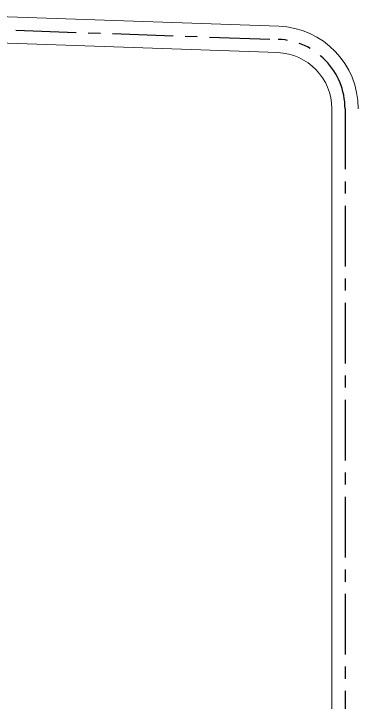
# Model space of a CAD drawing. Extents: x -6207 to -5787, y -4608 to -3937.
# Drawn here: x -5930.8 to -5881, y -4175.5 to -4076.2 of the extents above; entities that cross this region are included whole.
import ezdxf

# ---------------------------------------------------------------- set-up
doc = ezdxf.new("R2010")
doc.units = 0
doc.header["$LTSCALE"] = 7
doc.linetypes.add('CENTER', pattern=[2, 1.25, -0.25, 0.25, -0.25])
doc.layers.get('0').update_dxf_attribs({"color": 2, "linetype": 'CONTINUOUS'})
doc.layers.add('CL', color=1, linetype='CENTER')

msp = doc.modelspace()

# ---------------------------------------------------------------- linework, layer by layer
at = {"color": 7, "linetype": 'Continuous', "lineweight": 15}
for p, q in [((-5892.52901, -4077.97013), (-5943.84084, -4076.17829)), ((-5943.97416, -4079.99595), (-5892.66232, -4081.7878)), ((-5884.85466, -4089.87289), (-5884.85466, -4189.67432))]:
    msp.add_line(p, q, dxfattribs=at)
for radius in [11.91, 8.09]:
    msp.add_arc((-5892.94466, -4089.87288), radius, 0, 88, dxfattribs=at)
at = {"layer": 'CL', "color": 1, "linetype": 'CENTER'}
for p, q in [((-5958.49875, -4077.57758), (-5892.59567, -4079.87897)), ((-5882.94466, -4089.8729), (-5882.94466, -4195.34188))]:
    msp.add_line(p, q, dxfattribs=at)
msp.add_arc((-5892.94466, -4089.87289), 10, 0, 88, dxfattribs=at)

doc.saveas('drawing.dxf')
